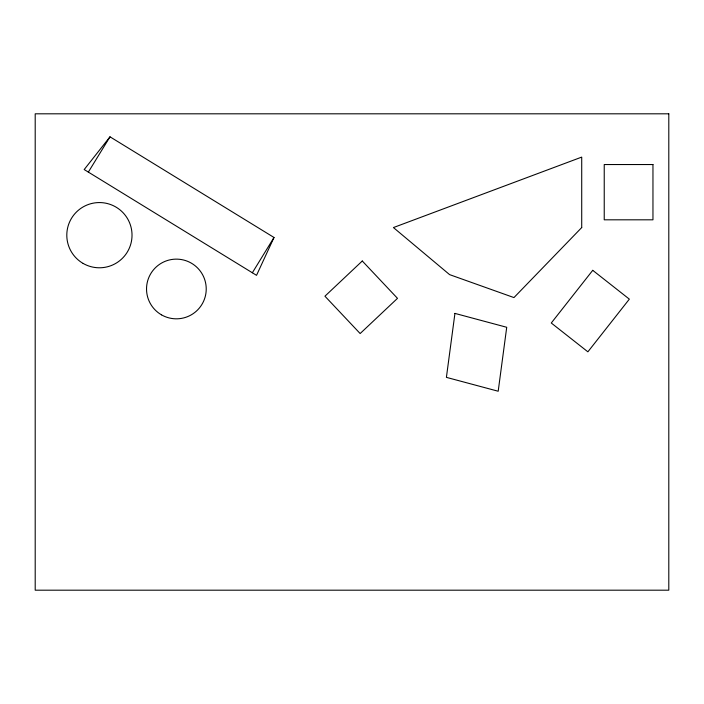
<?xml version="1.0" encoding="UTF-8"?>
<svg xmlns="http://www.w3.org/2000/svg" width="704" height="704" viewBox="0 0 704 704"><rect width="100%" height="100%" fill="white"/><g stroke="black" fill="none" stroke-linecap="round" stroke-linejoin="round"><path stroke-width="1.06" d="M274.006 237.477L256.538 275.334L84.19 169.55L110 136.814L274.006 237.477L252.349 272.765M88.343 172.102L110 136.814M454.934 313.403L446.406 377.362L498.194 391.239L506.722 327.281L454.934 313.403M592.733 270.327L551.276 323.013L587.884 351.824L629.341 299.138L592.733 270.327M581.715 227.559L513.964 297.581L449.592 274.622L393.43 227.559L581.715 157.106L581.715 227.559M362.287 260.999L324.94 296.199L360.149 333.546L397.496 298.346L362.287 260.999M668.8 113.81L35.2 113.81L35.2 590.19L668.8 590.19L668.8 113.81M652.96 164.542L604.234 164.542L604.234 219.815L652.96 219.815L652.96 164.542M83.107 263.419A32.613 32.613 0 0 0 132.026 235.171A32.613 32.613 0 0 0 83.107 206.932A32.613 32.613 0 0 0 83.107 263.419M161.454 314.829A29.85 29.85 0 0 0 206.228 288.974A29.85 29.85 0 0 0 161.454 263.129A29.85 29.85 0 0 0 161.454 314.829"/></g></svg>
